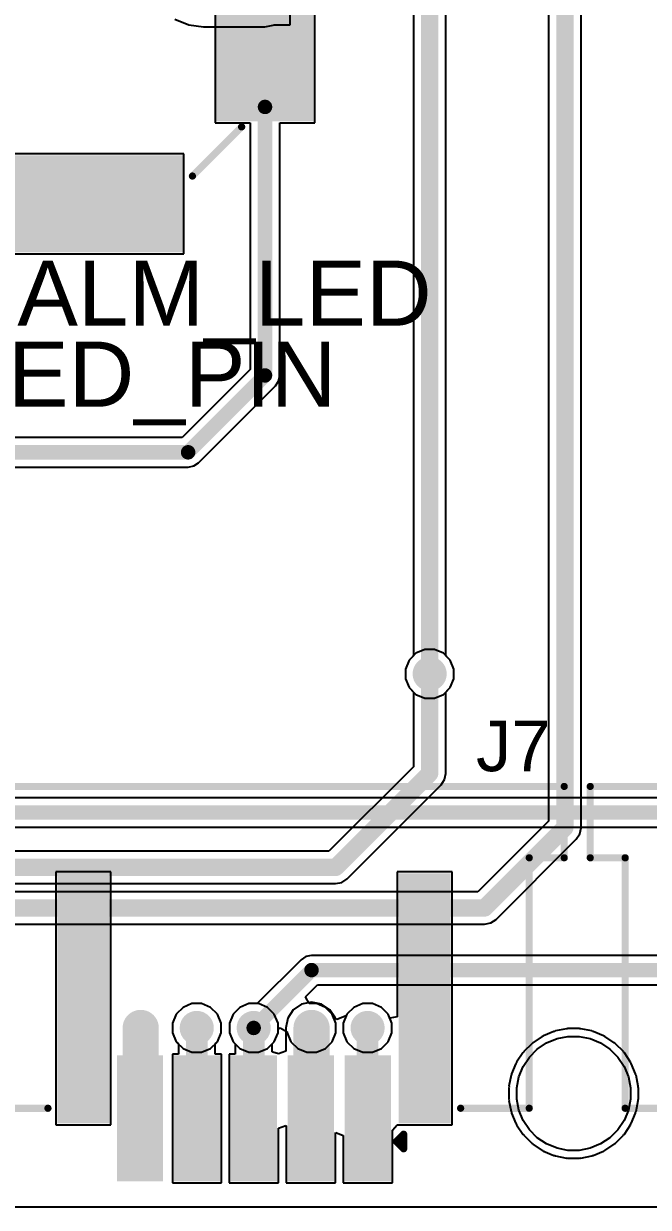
# Model space of a CAD drawing. Header units: millimetres. Extents: x -0.2 to 45, y 0 to 49.7.
# Drawn here: x 23.93 to 34.9, y 0 to 20.79 of the extents above; entities that cross this region are included whole.
import ezdxf

# ---------------------------------------------------------------- set-up
doc = ezdxf.new("R2010")
doc.units = ezdxf.units.MM
for name, color, linetype in [('BottomLayer', 5, 'Continuous'), ('MultiLayer', 9, 'Continuous'), ('TopLayer', 1, 'Continuous'), ('TopOverlay', 2, 'Continuous'), ('TopPaste', 8, 'Continuous'), ('TopSolder', 216, 'Continuous'), ('ViaHoleLayer', 16, 'Continuous')]:
    doc.layers.add(name, color=color, linetype=linetype)
doc.styles.add('Arial', font='', dxfattribs={"height": 0.2})
doc.styles.get('Arial').set_extended_font_data('Arial')

# ---------------------------------------------------------------- blocks, each defined once
blk = doc.blocks.new('SFW5R_1STE1LF_23')
at = {"layer": 'TopLayer'}
for points in [[(-2.305, 2.057), (-1.695, 2.057), (-1.695, 0.051), (-2.305, 0.051)], [(-1.305, 2.057), (-0.695, 2.057), (-0.695, 0.051), (-1.305, 0.051)], [(-0.305, 2.057), (0.305, 2.057), (0.305, 0.051), (-0.305, 0.051)], [(0.695, 2.057), (1.305, 2.057), (1.305, 0.051), (0.695, 0.051)], [(1.695, 2.057), (2.305, 2.057), (2.305, 0.051), (1.695, 0.051)], [(-2.642, -3.15), (-3.353, -3.15), (-3.353, 1.041), (-2.642, 1.041)], [(3.353, -3.15), (2.642, -3.15), (2.642, 1.041), (3.353, 1.041)]]:
    blk.add_hatch(color=1, dxfattribs=at).paths.add_polyline_path(points)
at = {"layer": 'TopPaste'}
for points in [[(-2.305, 2.057), (-1.695, 2.057), (-1.695, 0.051), (-2.305, 0.051)], [(-1.305, 2.057), (-0.695, 2.057), (-0.695, 0.051), (-1.305, 0.051)], [(-0.305, 2.057), (0.305, 2.057), (0.305, 0.051), (-0.305, 0.051)], [(0.695, 2.057), (1.305, 2.057), (1.305, 0.051), (0.695, 0.051)], [(1.695, 2.057), (2.305, 2.057), (2.305, 0.051), (1.695, 0.051)], [(-2.642, -3.15), (-3.353, -3.15), (-3.353, 1.041), (-2.642, 1.041)], [(3.353, -3.15), (2.642, -3.15), (2.642, 1.041), (3.353, 1.041)]]:
    blk.add_hatch(color=8, dxfattribs=at).paths.add_polyline_path(points)
at = {"layer": 'TopSolder'}
for points in [[(-2.406, 2.159), (-1.594, 2.159), (-1.594, -0.051), (-2.406, -0.051)], [(-1.406, 2.159), (-0.594, 2.159), (-0.594, -0.051), (-1.406, -0.051)], [(-0.406, 2.159), (0.406, 2.159), (0.406, -0.051), (-0.406, -0.051)], [(0.594, 2.159), (1.406, 2.159), (1.406, -0.051), (0.594, -0.051)], [(1.594, 2.159), (2.406, 2.159), (2.406, -0.051), (1.594, -0.051)], [(-2.54, -3.251), (-3.454, -3.251), (-3.454, 1.143), (-2.54, 1.143)], [(3.454, -3.251), (2.54, -3.251), (2.54, 1.143), (3.454, 1.143)]]:
    blk.add_hatch(color=216, dxfattribs=at).paths.add_polyline_path(points)
at = {"layer": 'TopOverlay', "const_width": 0.127}
for points in [[(-2.629, 1.587), (-2.629, 1.333)], [(-2.502, 1.46), (-2.629, 1.587)], [(-2.502, 1.46), (-2.629, 1.333)], [(-4.834, 0.876), (-4.834, -3.522)], [(-3.629, 0.876), (-4.834, 0.876)], [(4.822, 0.876), (3.617, 0.876)], [(-5.448, -3.522), (-5.448, -4.775)], [(-4.834, -3.522), (-5.448, -3.522)], [(5.436, -4.775), (-5.448, -4.775)]]:
    blk.add_lwpolyline(points, dxfattribs=at)
at = {"layer": 'TopOverlay', "const_width": 0.0635}
for points in [[(-2.661, 1.587, 1), (-2.597, 1.587, 1)], [(-2.661, 1.587, 1), (-2.597, 1.587, 1)], [(-2.534, 1.46, 1), (-2.47, 1.46, 1)], [(-2.534, 1.46, 1), (-2.47, 1.46, 1)], [(-2.661, 1.333, 1), (-2.597, 1.333, 1)], [(-2.661, 1.333, 1), (-2.597, 1.333, 1)], [(-4.866, 0.876, 1), (-4.803, 0.876, 1)], [(-4.866, 0.876, 1), (-4.803, 0.876, 1)], [(-3.661, 0.876, 1), (-3.598, 0.876, 1)], [(3.585, 0.876, 1), (3.648, 0.876, 1)], [(-5.48, -3.522, 1), (-5.417, -3.522, 1)], [(-5.48, -3.522, 1), (-5.417, -3.522, 1)], [(-4.866, -3.522, 1), (-4.803, -3.522, 1)], [(-4.866, -3.522, 1), (-4.803, -3.522, 1)], [(-5.48, -4.775, 1), (-5.417, -4.775, 1)], [(-5.48, -4.775, 1), (-5.417, -4.775, 1)]]:
    blk.add_lwpolyline(points, format="xyb", close=True, dxfattribs=at)
blk = doc.blocks.new('SFW5R_1STE1LF_24')
at = {"layer": 'TopOverlay', "const_width": 0.127}
for points in [[(4.822, 0.876), (3.617, 0.876)], [(4.822, 0.876), (4.822, -3.522)], [(5.436, -3.522), (4.822, -3.522)], [(5.436, -3.522), (5.436, -4.775)], [(5.436, -4.775), (-5.448, -4.775)]]:
    blk.add_lwpolyline(points, dxfattribs=at)
at = {"layer": 'TopOverlay', "const_width": 0.0635}
for points in [[(4.79, 0.876, 1), (4.854, 0.876, 1)], [(4.79, 0.876, 1), (4.854, 0.876, 1)], [(4.79, -3.522, 1), (4.854, -3.522, 1)], [(4.79, -3.522, 1), (4.854, -3.522, 1)], [(5.404, -3.522, 1), (5.467, -3.522, 1)], [(5.404, -3.522, 1), (5.467, -3.522, 1)], [(5.404, -4.775, 1), (5.467, -4.775, 1)], [(5.404, -4.775, 1), (5.467, -4.775, 1)]]:
    blk.add_lwpolyline(points, format="xyb", close=True, dxfattribs=at)
blk = doc.blocks.new('TQFP_100_14_14__51')
at = {"layer": 'TopLayer'}
for points in [[(4.65, 8.45), (4.65, 6.95), (4.35, 6.95), (4.35, 8.45)], [(5.15, 8.45), (5.15, 6.95), (4.85, 6.95), (4.85, 8.45)], [(5.65, 8.45), (5.65, 6.95), (5.35, 6.95), (5.35, 8.45)], [(6.15, 8.45), (6.15, 6.95), (5.85, 6.95), (5.85, 8.45)], [(6.95, 6.15), (8.45, 6.15), (8.45, 5.85), (6.95, 5.85)], [(6.95, 5.65), (8.45, 5.65), (8.45, 5.35), (6.95, 5.35)], [(6.95, 5.15), (8.45, 5.15), (8.45, 4.85), (6.95, 4.85)], [(6.95, 4.65), (8.45, 4.65), (8.45, 4.35), (6.95, 4.35)], [(6.95, 4.15), (8.45, 4.15), (8.45, 3.85), (6.95, 3.85)], [(6.95, 3.65), (8.45, 3.65), (8.45, 3.35), (6.95, 3.35)]]:
    blk.add_hatch(color=1, dxfattribs=at).paths.add_polyline_path(points)
at = {"layer": 'TopPaste'}
for points in [[(4.65, 8.45), (4.65, 6.95), (4.35, 6.95), (4.35, 8.45)], [(5.15, 8.45), (5.15, 6.95), (4.85, 6.95), (4.85, 8.45)], [(5.65, 8.45), (5.65, 6.95), (5.35, 6.95), (5.35, 8.45)], [(6.15, 8.45), (6.15, 6.95), (5.85, 6.95), (5.85, 8.45)], [(6.95, 6.15), (8.45, 6.15), (8.45, 5.85), (6.95, 5.85)], [(6.95, 5.65), (8.45, 5.65), (8.45, 5.35), (6.95, 5.35)], [(6.95, 5.15), (8.45, 5.15), (8.45, 4.85), (6.95, 4.85)], [(6.95, 4.65), (8.45, 4.65), (8.45, 4.35), (6.95, 4.35)], [(6.95, 4.15), (8.45, 4.15), (8.45, 3.85), (6.95, 3.85)], [(6.95, 3.65), (8.45, 3.65), (8.45, 3.35), (6.95, 3.35)]]:
    blk.add_hatch(color=8, dxfattribs=at).paths.add_polyline_path(points)
at = {"layer": 'TopSolder'}
for points in [[(4.752, 8.552), (4.752, 6.848), (4.248, 6.848), (4.248, 8.552)], [(5.252, 8.552), (5.252, 6.848), (4.748, 6.848), (4.748, 8.552)], [(5.752, 8.552), (5.752, 6.848), (5.248, 6.848), (5.248, 8.552)], [(6.252, 8.552), (6.252, 6.848), (5.748, 6.848), (5.748, 8.552)], [(6.848, 6.252), (8.552, 6.252), (8.552, 5.748), (6.848, 5.748)], [(6.848, 5.752), (8.552, 5.752), (8.552, 5.248), (6.848, 5.248)], [(6.848, 5.252), (8.552, 5.252), (8.552, 4.748), (6.848, 4.748)], [(6.848, 4.752), (8.552, 4.752), (8.552, 4.248), (6.848, 4.248)], [(6.848, 4.252), (8.552, 4.252), (8.552, 3.748), (6.848, 3.748)], [(6.848, 3.752), (8.552, 3.752), (8.552, 3.248), (6.848, 3.248)]]:
    blk.add_hatch(color=216, dxfattribs=at).paths.add_polyline_path(points)
at = {"layer": 'TopOverlay', "const_width": 0.127}
blk.add_lwpolyline([(7.214, 6.426), (6.35, 7.29)], dxfattribs=at)
at = {"layer": 'TopOverlay', "const_width": 0.0635}
for points in [[(6.318, 7.29, 1), (6.382, 7.29, 1)], [(7.182, 6.426, 1), (7.245, 6.426, 1)]]:
    blk.add_lwpolyline(points, format="xyb", close=True, dxfattribs=at)

msp = doc.modelspace()

# ---------------------------------------------------------------- hatches: boundary and pattern name
at = {"layer": 'BottomLayer'}
h = msp.add_hatch(color=5, dxfattribs=at)
edge = h.paths.add_edge_path()
edge.add_arc((31.064, 9.368), 0.3, 0, 360)
h = msp.add_hatch(color=5, dxfattribs=at)
edge = h.paths.add_edge_path()
edge.add_arc((25.99, 3.15), 0.3, 0, 360)
h = msp.add_hatch(color=5, dxfattribs=at)
edge = h.paths.add_edge_path()
edge.add_arc((26.974, 3.15), 0.3, 0, 360)
h = msp.add_hatch(color=5, dxfattribs=at)
edge = h.paths.add_edge_path()
edge.add_arc((27.974, 3.15), 0.3, 0, 360)
h = msp.add_hatch(color=5, dxfattribs=at)
edge = h.paths.add_edge_path()
edge.add_arc((28.99, 3.15), 0.3, 0, 360)
h = msp.add_hatch(color=5, dxfattribs=at)
edge = h.paths.add_edge_path()
edge.add_arc((29.974, 3.15), 0.3, 0, 360)
at = {"layer": 'TopLayer'}
h = msp.add_hatch(color=1, dxfattribs=at)
edge = h.paths.add_edge_path()
edge.add_arc((31.064, 9.368), 0.3, 0, 360)
h = msp.add_hatch(color=1, dxfattribs=at)
edge = h.paths.add_edge_path()
edge.add_arc((25.99, 3.15), 0.3, 0, 360)
h = msp.add_hatch(color=1, dxfattribs=at)
edge = h.paths.add_edge_path()
edge.add_arc((26.974, 3.15), 0.3, 0, 360)
h = msp.add_hatch(color=1, dxfattribs=at)
edge = h.paths.add_edge_path()
edge.add_arc((27.974, 3.15), 0.3, 0, 360)
h = msp.add_hatch(color=1, dxfattribs=at)
edge = h.paths.add_edge_path()
edge.add_arc((28.99, 3.15), 0.3, 0, 360)
h = msp.add_hatch(color=1, dxfattribs=at)
edge = h.paths.add_edge_path()
edge.add_arc((29.974, 3.15), 0.3, 0, 360)
at = {"layer": 'ViaHoleLayer'}
h = msp.add_hatch(color=16, dxfattribs=at)
edge = h.paths.add_edge_path()
edge.add_arc((31.064, 9.368), 0.15, 0, 360)
h = msp.add_hatch(color=16, dxfattribs=at)
edge = h.paths.add_edge_path()
edge.add_arc((25.99, 3.15), 0.15, 0, 360)
h = msp.add_hatch(color=16, dxfattribs=at)
edge = h.paths.add_edge_path()
edge.add_arc((26.974, 3.15), 0.15, 0, 360)
h = msp.add_hatch(color=16, dxfattribs=at)
edge = h.paths.add_edge_path()
edge.add_arc((27.974, 3.15), 0.15, 0, 360)
h = msp.add_hatch(color=16, dxfattribs=at)
edge = h.paths.add_edge_path()
edge.add_arc((28.99, 3.15), 0.15, 0, 360)
h = msp.add_hatch(color=16, dxfattribs=at)
edge = h.paths.add_edge_path()
edge.add_arc((29.974, 3.15), 0.15, 0, 360)

# ---------------------------------------------------------------- linework, layer by layer
at = {"layer": 'BottomLayer'}
for p, q in [((33.153, 25.164), (33.153, 6.784)), ((33.723, 6.666), (33.723, 25.164)), ((28.613, 20.765), (28.613, 21.476)), ((26.59, 20.865), (26.833, 20.765)), ((26.833, 20.765), (27.093, 20.73)), ((27.093, 20.73), (27.093, 20.732)), ((27.093, 20.732), (28.169, 20.732)), ((28.169, 20.732), (28.317, 20.761)), ((28.317, 20.761), (28.322, 20.765)), ((28.322, 20.765), (28.613, 20.765)), ((30.979, 9.795), (30.822, 9.73)), ((31.149, 9.795), (30.979, 9.795)), ((31.306, 9.73), (31.149, 9.795)), ((30.702, 9.61), (30.637, 9.453)), ((30.822, 9.73), (30.702, 9.61)), ((31.426, 9.61), (31.306, 9.73)), ((31.491, 9.453), (31.426, 9.61)), ((30.637, 9.453), (30.637, 9.283)), ((31.491, 9.283), (31.491, 9.453)), ((30.637, 9.283), (30.702, 9.126)), ((31.426, 9.126), (31.491, 9.283)), ((30.702, 9.126), (30.779, 9.049)), ((30.779, 9.049), (30.779, 7.738)), ((31.349, 9.049), (31.426, 9.126)), ((31.349, 7.62), (31.349, 9.049)), ((30.779, 7.738), (29.295, 6.254)), ((31.266, 7.419), (31.327, 7.511)), ((31.327, 7.511), (31.349, 7.62)), ((29.615, 5.768), (31.266, 7.419)), ((31.266, 7.419), (31.266, 7.419)), ((33.153, 6.784), (31.911, 5.543)), ((33.701, 6.557), (33.723, 6.666)), ((33.723, 6.666), (33.723, 6.666)), ((32.231, 5.056), (33.639, 6.465)), ((33.639, 6.465), (33.701, 6.557)), ((29.295, 6.254), (17.653, 6.254)), ((17.771, 5.684), (29.413, 5.684)), ((29.413, 5.684), (29.522, 5.706)), ((29.413, 5.684), (29.413, 5.684)), ((29.522, 5.706), (29.615, 5.768)), ((31.911, 5.543), (23.038, 5.543)), ((32.029, 4.973), (32.138, 4.995)), ((32.138, 4.995), (32.231, 5.056)), ((23.156, 4.973), (32.029, 4.973)), ((32.029, 4.973), (32.029, 4.973)), ((28.891, 4.405), (28.807, 4.349)), ((28.99, 4.425), (28.891, 4.405)), ((36.565, 4.425), (28.99, 4.425)), ((28.807, 4.349), (28.035, 3.577)), ((28.886, 3.696), (29.097, 3.907)), ((29.097, 3.907), (36.672, 3.907)), ((26.889, 3.577), (26.733, 3.512)), ((27.059, 3.577), (26.889, 3.577)), ((27.216, 3.512), (27.059, 3.577)), ((27.889, 3.577), (27.732, 3.512)), ((28.035, 3.577), (27.889, 3.577)), ((28.947, 3.577), (28.886, 3.696)), ((29.075, 3.577), (28.947, 3.577)), ((29.232, 3.512), (29.075, 3.577)), ((29.889, 3.577), (29.732, 3.512)), ((30.059, 3.577), (29.889, 3.577)), ((30.216, 3.512), (30.059, 3.577)), ((26.612, 3.391), (26.547, 3.235)), ((26.733, 3.512), (26.612, 3.391)), ((27.336, 3.391), (27.216, 3.512)), ((27.401, 3.235), (27.336, 3.391)), ((27.612, 3.391), (27.547, 3.235)), ((27.732, 3.512), (27.612, 3.391)), ((29.352, 3.391), (29.232, 3.512)), ((29.417, 3.235), (29.352, 3.391)), ((29.612, 3.391), (29.547, 3.235)), ((29.732, 3.512), (29.612, 3.391)), ((30.336, 3.391), (30.216, 3.512)), ((30.401, 3.235), (30.336, 3.391)), ((26.547, 3.235), (26.547, 3.065)), ((27.401, 3.065), (27.401, 3.235)), ((27.547, 3.235), (27.547, 3.065)), ((28.401, 3.132), (28.436, 3.154)), ((28.401, 3.065), (28.401, 3.132)), ((28.436, 3.154), (28.563, 3.083)), ((29.417, 3.065), (29.417, 3.235)), ((29.547, 3.235), (29.547, 3.065)), ((30.401, 3.065), (30.401, 3.235)), ((33.466, 3.135), (33.273, 3.097)), ((33.48, 3.132), (33.466, 3.135)), ((33.493, 3.138), (33.48, 3.132)), ((33.69, 3.138), (33.493, 3.138)), ((33.703, 3.132), (33.69, 3.138)), ((33.717, 3.135), (33.703, 3.132)), ((33.91, 3.097), (33.717, 3.135)), ((26.547, 3.065), (26.612, 2.908)), ((27.336, 2.908), (27.401, 3.065)), ((27.547, 3.065), (27.612, 2.908)), ((28.336, 2.908), (28.401, 3.065)), ((28.563, 3.083), (28.563, 3.065)), ((28.563, 3.065), (28.628, 2.908)), ((29.352, 2.908), (29.417, 3.065)), ((29.547, 3.065), (29.612, 2.908)), ((30.336, 2.908), (30.401, 3.065)), ((33.041, 3.001), (32.878, 2.891)), ((33.055, 3.003), (33.041, 3.001)), ((33.065, 3.013), (33.055, 3.003)), ((33.247, 3.089), (33.065, 3.013)), ((33.261, 3.089), (33.247, 3.089)), ((33.273, 3.097), (33.261, 3.089)), ((33.922, 3.089), (33.91, 3.097)), ((33.936, 3.089), (33.922, 3.089)), ((34.118, 3.013), (33.936, 3.089)), ((34.128, 3.003), (34.118, 3.013)), ((34.142, 3.001), (34.128, 3.003)), ((34.305, 2.891), (34.142, 3.001)), ((26.612, 2.908), (26.733, 2.788)), ((26.733, 2.788), (26.889, 2.723)), ((26.889, 2.723), (27.059, 2.723)), ((27.059, 2.723), (27.216, 2.788)), ((27.216, 2.788), (27.336, 2.908)), ((27.612, 2.908), (27.732, 2.788)), ((27.732, 2.788), (27.889, 2.723)), ((27.889, 2.723), (28.059, 2.723)), ((28.059, 2.723), (28.216, 2.788)), ((28.216, 2.788), (28.336, 2.908)), ((28.628, 2.908), (28.748, 2.788)), ((28.748, 2.788), (28.905, 2.723)), ((28.905, 2.723), (29.075, 2.723)), ((29.075, 2.723), (29.232, 2.788)), ((29.232, 2.788), (29.352, 2.908)), ((29.612, 2.908), (29.732, 2.788)), ((29.732, 2.788), (29.889, 2.723)), ((29.889, 2.723), (30.059, 2.723)), ((30.059, 2.723), (30.216, 2.788)), ((30.216, 2.788), (30.336, 2.908)), ((32.7, 2.714), (32.591, 2.55)), ((32.712, 2.722), (32.7, 2.714)), ((32.718, 2.735), (32.712, 2.722)), ((32.857, 2.874), (32.718, 2.735)), ((32.87, 2.88), (32.857, 2.874)), ((32.878, 2.891), (32.87, 2.88)), ((34.313, 2.88), (34.305, 2.891)), ((34.326, 2.874), (34.313, 2.88)), ((34.465, 2.735), (34.326, 2.874)), ((34.471, 2.722), (34.465, 2.735)), ((34.483, 2.714), (34.471, 2.722)), ((34.592, 2.55), (34.483, 2.714)), ((32.578, 2.527), (32.503, 2.345)), ((32.588, 2.536), (32.578, 2.527)), ((32.591, 2.55), (32.588, 2.536)), ((34.595, 2.536), (34.592, 2.55)), ((34.605, 2.527), (34.595, 2.536)), ((34.68, 2.345), (34.605, 2.527)), ((32.495, 2.319), (32.457, 2.126)), ((32.503, 2.33), (32.495, 2.319)), ((32.503, 2.345), (32.503, 2.33)), ((34.68, 2.33), (34.68, 2.345)), ((34.688, 2.319), (34.68, 2.33)), ((34.726, 2.126), (34.688, 2.319)), ((32.459, 2.112), (32.454, 2.099)), ((32.454, 2.099), (32.454, 1.902)), ((32.457, 2.126), (32.459, 2.112)), ((34.724, 2.112), (34.726, 2.126)), ((34.729, 2.099), (34.724, 2.112)), ((34.729, 1.902), (34.729, 2.099)), ((32.454, 1.902), (32.459, 1.889)), ((32.459, 1.889), (32.457, 1.875)), ((32.457, 1.875), (32.495, 1.682)), ((34.688, 1.682), (34.726, 1.875)), ((34.724, 1.889), (34.729, 1.902)), ((34.726, 1.875), (34.724, 1.889)), ((32.495, 1.682), (32.503, 1.67)), ((32.503, 1.67), (32.503, 1.656)), ((34.68, 1.67), (34.688, 1.682)), ((34.68, 1.656), (34.68, 1.67)), ((32.503, 1.656), (32.578, 1.474)), ((32.578, 1.474), (32.588, 1.464)), ((32.588, 1.464), (32.591, 1.45)), ((34.592, 1.45), (34.595, 1.464)), ((34.595, 1.464), (34.605, 1.474)), ((34.605, 1.474), (34.68, 1.656)), ((32.591, 1.45), (32.7, 1.286)), ((32.7, 1.286), (32.712, 1.279)), ((32.712, 1.279), (32.718, 1.266)), ((32.718, 1.266), (32.857, 1.126)), ((34.326, 1.126), (34.465, 1.266)), ((34.465, 1.266), (34.471, 1.279)), ((34.471, 1.279), (34.483, 1.286)), ((34.483, 1.286), (34.592, 1.45)), ((32.857, 1.126), (32.87, 1.121)), ((32.87, 1.121), (32.878, 1.109)), ((32.878, 1.109), (33.041, 1)), ((34.142, 1), (34.305, 1.109)), ((34.305, 1.109), (34.313, 1.121)), ((34.313, 1.121), (34.326, 1.126)), ((33.041, 1), (33.055, 0.997)), ((33.055, 0.997), (33.065, 0.987)), ((33.065, 0.987), (33.247, 0.912)), ((33.247, 0.912), (33.261, 0.912)), ((33.261, 0.912), (33.273, 0.904)), ((33.273, 0.904), (33.466, 0.865)), ((33.466, 0.865), (33.48, 0.868)), ((33.48, 0.868), (33.493, 0.863)), ((33.493, 0.863), (33.69, 0.863)), ((33.69, 0.863), (33.703, 0.868)), ((33.703, 0.868), (33.717, 0.865)), ((33.717, 0.865), (33.91, 0.904)), ((33.91, 0.904), (33.922, 0.912)), ((33.922, 0.912), (33.936, 0.912)), ((33.936, 0.912), (34.118, 0.987)), ((34.118, 0.987), (34.128, 0.997)), ((34.128, 0.997), (34.142, 1)), ((44.913, 0), (-0.025, 0))]:
    msp.add_line(p, q, dxfattribs=at)
for points, const_width in [([(33.438, 6.666), (33.438, 25.483)], 0.305), ([(31.064, 7.62), (31.064, 9.368)], 0.305), ([(29.413, 5.969), (31.064, 7.62)], 0.305), ([(32.029, 5.258), (33.438, 6.666)], 0.305), ([(17.653, 5.969), (29.413, 5.969)], 0.305), ([(23.038, 5.258), (32.029, 5.258)], 0.305), ([(27.974, 3.15), (28.99, 4.166)], 0.254), ([(28.99, 4.166), (36.672, 4.166)], 0.254)]:
    msp.add_lwpolyline(points, dxfattribs=dict(at, const_width=const_width))
for points, const_width in [([(30.988, 9.368, 1), (31.14, 9.368, 1)], 0.152), ([(30.988, 7.62, 1), (31.14, 7.62, 1)], 0.152), ([(30.988, 7.62, 1), (31.14, 7.62, 1)], 0.152), ([(33.362, 6.666, 1), (33.514, 6.666, 1)], 0.152), ([(33.362, 6.666, 1), (33.514, 6.666, 1)], 0.152), ([(29.337, 5.969, 1), (29.489, 5.969, 1)], 0.152), ([(29.337, 5.969, 1), (29.489, 5.969, 1)], 0.152), ([(31.953, 5.258, 1), (32.106, 5.258, 1)], 0.152), ([(31.953, 5.258, 1), (32.106, 5.258, 1)], 0.152), ([(28.926, 4.166, 1), (29.053, 4.166, 1)], 0.127), ([(28.926, 4.166, 1), (29.053, 4.166, 1)], 0.127), ([(27.91, 3.15, 1), (28.037, 3.15, 1)], 0.127)]:
    msp.add_lwpolyline(points, format="xyb", close=True, dxfattribs=dict(at, const_width=const_width))
at = {"layer": 'MultiLayer'}
for p, q in [((33.118, 2.886), (33.3, 2.962)), ((33.3, 2.962), (33.493, 3)), ((33.493, 3), (33.592, 3)), ((33.592, 3), (33.69, 3)), ((33.69, 3), (33.883, 2.962)), ((33.883, 2.962), (34.065, 2.886)), ((32.815, 2.638), (32.954, 2.777)), ((32.954, 2.777), (33.118, 2.886)), ((34.065, 2.886), (34.229, 2.777)), ((34.229, 2.777), (34.368, 2.638)), ((32.705, 2.474), (32.815, 2.638)), ((34.368, 2.638), (34.478, 2.474)), ((32.592, 2.099), (32.63, 2.292)), ((32.63, 2.292), (32.705, 2.474)), ((34.478, 2.474), (34.553, 2.292)), ((34.553, 2.292), (34.592, 2.099)), ((32.592, 2), (32.592, 2.099)), ((34.592, 2.099), (34.592, 2)), ((32.592, 1.902), (32.592, 2)), ((32.63, 1.709), (32.592, 1.902)), ((34.592, 1.902), (34.553, 1.709)), ((34.592, 2), (34.592, 1.902)), ((32.705, 1.527), (32.63, 1.709)), ((34.553, 1.709), (34.478, 1.527)), ((32.815, 1.363), (32.705, 1.527)), ((34.478, 1.527), (34.368, 1.363)), ((32.954, 1.223), (32.815, 1.363)), ((34.368, 1.363), (34.229, 1.223)), ((33.118, 1.114), (32.954, 1.223)), ((33.3, 1.039), (33.118, 1.114)), ((34.065, 1.114), (33.883, 1.039)), ((34.229, 1.223), (34.065, 1.114)), ((33.493, 1), (33.3, 1.039)), ((33.592, 1), (33.493, 1)), ((33.592, 1), (33.592, 1)), ((33.69, 1), (33.592, 1)), ((33.883, 1.039), (33.69, 1))]:
    msp.add_line(p, q, dxfattribs=at)
at = {"layer": 'TopLayer'}
for p, q in [((30.779, 26.901), (30.779, 9.687)), ((31.349, 9.687), (31.349, 26.901)), ((29.049, 20.547), (29.049, 21.601)), ((27.295, 21.045), (27.295, 20.047)), ((29.049, 19.547), (29.049, 20.547)), ((27.295, 20.047), (27.295, 19.047)), ((29.049, 19.047), (29.049, 19.547)), ((27.295, 19.047), (27.913, 19.047)), ((27.913, 19.047), (27.913, 14.716)), ((28.431, 14.609), (28.431, 19.047)), ((28.431, 19.047), (29.049, 19.047)), ((26.749, 18.501), (21.231, 18.501)), ((26.749, 16.747), (26.749, 18.501)), ((20.195, 16.747), (26.749, 16.747)), ((27.913, 14.716), (26.715, 13.518)), ((28.412, 14.51), (28.431, 14.609)), ((27.006, 13.076), (28.356, 14.426)), ((28.356, 14.426), (28.412, 14.51)), ((26.715, 13.518), (20.707, 13.518)), ((20.599, 13), (26.822, 13)), ((26.822, 13), (26.922, 13.02)), ((26.922, 13.02), (27.006, 13.076)), ((30.702, 9.61), (30.637, 9.453)), ((30.779, 9.687), (30.702, 9.61)), ((31.426, 9.61), (31.349, 9.687)), ((31.491, 9.453), (31.426, 9.61)), ((30.637, 9.453), (30.637, 9.283)), ((31.491, 9.283), (31.491, 9.453)), ((30.637, 9.283), (30.702, 9.126)), ((31.426, 9.126), (31.491, 9.283)), ((30.702, 9.126), (30.822, 9.006)), ((30.822, 9.006), (30.979, 8.941)), ((30.979, 8.941), (31.149, 8.941)), ((31.149, 8.941), (31.306, 9.006)), ((31.306, 9.006), (31.426, 9.126)), ((38.294, 7.193), (6.528, 7.193)), ((6.635, 6.675), (44.022, 6.675)), ((25.464, 5.893), (24.498, 5.893)), ((24.498, 5.893), (24.498, 1.448)), ((25.464, 1.448), (25.464, 5.893)), ((31.458, 5.893), (30.493, 5.893)), ((30.493, 5.893), (30.493, 3.345)), ((31.458, 1.448), (31.458, 5.893)), ((26.889, 3.577), (26.733, 3.512)), ((27.059, 3.577), (26.889, 3.577)), ((27.216, 3.512), (27.059, 3.577)), ((27.889, 3.577), (27.732, 3.512)), ((28.059, 3.577), (27.889, 3.577)), ((28.216, 3.512), (28.059, 3.577)), ((28.816, 3.568), (28.669, 3.47)), ((28.99, 3.603), (28.816, 3.568)), ((29.163, 3.568), (28.99, 3.603)), ((29.31, 3.47), (29.163, 3.568)), ((29.889, 3.577), (29.732, 3.512)), ((30.059, 3.577), (29.889, 3.577)), ((30.216, 3.512), (30.059, 3.577)), ((26.612, 3.391), (26.547, 3.235)), ((26.733, 3.512), (26.612, 3.391)), ((27.336, 3.391), (27.216, 3.512)), ((27.401, 3.235), (27.336, 3.391)), ((27.612, 3.391), (27.547, 3.235)), ((27.732, 3.512), (27.612, 3.391)), ((28.336, 3.391), (28.216, 3.512)), ((28.401, 3.235), (28.336, 3.391)), ((28.669, 3.47), (28.571, 3.323)), ((29.409, 3.323), (29.31, 3.47)), ((29.599, 3.36), (29.436, 3.298)), ((29.612, 3.391), (29.599, 3.36)), ((29.732, 3.512), (29.612, 3.391)), ((30.336, 3.391), (30.216, 3.512)), ((30.366, 3.32), (30.336, 3.391)), ((30.493, 3.345), (30.366, 3.32)), ((26.547, 3.235), (26.547, 3.065)), ((27.401, 3.065), (27.401, 3.235)), ((27.547, 3.235), (27.547, 3.065)), ((28.401, 3.065), (28.401, 3.235)), ((28.571, 3.323), (28.537, 3.15)), ((28.537, 3.15), (28.537, 2.743)), ((29.411, 3.309), (29.409, 3.323)), ((29.436, 3.298), (29.411, 3.309)), ((33.466, 3.135), (33.273, 3.097)), ((33.48, 3.132), (33.466, 3.135)), ((33.493, 3.138), (33.48, 3.132)), ((33.69, 3.138), (33.493, 3.138)), ((33.703, 3.132), (33.69, 3.138)), ((33.717, 3.135), (33.703, 3.132)), ((33.91, 3.097), (33.717, 3.135)), ((26.547, 3.065), (26.612, 2.908)), ((27.336, 2.908), (27.401, 3.065)), ((27.547, 3.065), (27.612, 2.908)), ((28.336, 2.908), (28.401, 3.065)), ((33.041, 3.001), (32.878, 2.891)), ((33.055, 3.003), (33.041, 3.001)), ((33.065, 3.013), (33.055, 3.003)), ((33.247, 3.089), (33.065, 3.013)), ((33.261, 3.089), (33.247, 3.089)), ((33.273, 3.097), (33.261, 3.089)), ((33.922, 3.089), (33.91, 3.097)), ((33.936, 3.089), (33.922, 3.089)), ((34.118, 3.013), (33.936, 3.089)), ((34.128, 3.003), (34.118, 3.013)), ((34.142, 3.001), (34.128, 3.003)), ((34.305, 2.891), (34.142, 3.001)), ((26.612, 2.908), (26.651, 2.869)), ((26.651, 2.869), (26.651, 2.692)), ((27.298, 2.869), (27.336, 2.908)), ((27.298, 2.692), (27.298, 2.869)), ((27.612, 2.908), (27.65, 2.869)), ((27.65, 2.869), (27.65, 2.692)), ((28.298, 2.869), (28.336, 2.908)), ((28.298, 2.728), (28.298, 2.869)), ((28.308, 2.725), (28.298, 2.728)), ((28.41, 2.697), (28.308, 2.725)), ((28.537, 2.743), (28.41, 2.697)), ((32.7, 2.714), (32.591, 2.55)), ((32.712, 2.722), (32.7, 2.714)), ((32.718, 2.735), (32.712, 2.722)), ((32.857, 2.874), (32.718, 2.735)), ((32.87, 2.88), (32.857, 2.874)), ((32.878, 2.891), (32.87, 2.88)), ((34.313, 2.88), (34.305, 2.891)), ((34.326, 2.874), (34.313, 2.88)), ((34.465, 2.735), (34.326, 2.874)), ((34.471, 2.722), (34.465, 2.735)), ((34.483, 2.714), (34.471, 2.722)), ((34.592, 2.55), (34.483, 2.714)), ((26.651, 2.692), (26.546, 2.692)), ((26.546, 2.692), (26.546, 0.432)), ((27.41, 2.692), (27.298, 2.692)), ((27.41, 0.432), (27.41, 2.692)), ((27.65, 2.692), (27.546, 2.692)), ((27.546, 2.692), (27.546, 0.432)), ((32.578, 2.527), (32.503, 2.345)), ((32.588, 2.536), (32.578, 2.527)), ((32.591, 2.55), (32.588, 2.536)), ((34.595, 2.536), (34.592, 2.55)), ((34.605, 2.527), (34.595, 2.536)), ((34.68, 2.345), (34.605, 2.527)), ((32.495, 2.319), (32.457, 2.126)), ((32.503, 2.33), (32.495, 2.319)), ((32.503, 2.345), (32.503, 2.33)), ((34.68, 2.33), (34.68, 2.345)), ((34.688, 2.319), (34.68, 2.33)), ((34.726, 2.126), (34.688, 2.319)), ((32.459, 2.112), (32.454, 2.099)), ((32.454, 2.099), (32.454, 1.902)), ((32.457, 2.126), (32.459, 2.112)), ((34.724, 2.112), (34.726, 2.126)), ((34.729, 2.099), (34.724, 2.112)), ((34.729, 1.902), (34.729, 2.099)), ((32.454, 1.902), (32.459, 1.889)), ((32.459, 1.889), (32.457, 1.875)), ((32.457, 1.875), (32.495, 1.682)), ((34.688, 1.682), (34.726, 1.875)), ((34.724, 1.889), (34.729, 1.902)), ((34.726, 1.875), (34.724, 1.889)), ((32.495, 1.682), (32.503, 1.67)), ((32.503, 1.67), (32.503, 1.656)), ((34.68, 1.67), (34.688, 1.682)), ((34.68, 1.656), (34.68, 1.67)), ((32.503, 1.656), (32.578, 1.474)), ((32.578, 1.474), (32.588, 1.464)), ((32.588, 1.464), (32.591, 1.45)), ((34.592, 1.45), (34.595, 1.464)), ((34.595, 1.464), (34.605, 1.474)), ((34.605, 1.474), (34.68, 1.656)), ((24.498, 1.448), (25.464, 1.448)), ((28.41, 1.389), (28.537, 1.436)), ((28.41, 0.432), (28.41, 1.389)), ((28.537, 1.436), (28.546, 1.426)), ((28.546, 1.426), (28.546, 0.432)), ((29.41, 1.303), (29.419, 1.312)), ((29.41, 0.432), (29.41, 1.303)), ((29.419, 1.312), (29.546, 1.261)), ((29.546, 1.261), (29.546, 0.432)), ((30.41, 1.355), (30.493, 1.448)), ((30.41, 0.432), (30.41, 1.355)), ((30.493, 1.448), (30.537, 1.448)), ((30.537, 1.448), (31.458, 1.448)), ((32.591, 1.45), (32.7, 1.286)), ((32.7, 1.286), (32.712, 1.279)), ((32.712, 1.279), (32.718, 1.266)), ((32.718, 1.266), (32.857, 1.126)), ((34.326, 1.126), (34.465, 1.266)), ((34.465, 1.266), (34.471, 1.279)), ((34.471, 1.279), (34.483, 1.286)), ((34.483, 1.286), (34.592, 1.45)), ((32.857, 1.126), (32.87, 1.121)), ((32.87, 1.121), (32.878, 1.109)), ((32.878, 1.109), (33.041, 1)), ((34.142, 1), (34.305, 1.109)), ((34.305, 1.109), (34.313, 1.121)), ((34.313, 1.121), (34.326, 1.126)), ((33.041, 1), (33.055, 0.997)), ((33.055, 0.997), (33.065, 0.987)), ((33.065, 0.987), (33.247, 0.912)), ((33.247, 0.912), (33.261, 0.912)), ((33.261, 0.912), (33.273, 0.904)), ((33.273, 0.904), (33.466, 0.865)), ((33.466, 0.865), (33.48, 0.868)), ((33.48, 0.868), (33.493, 0.863)), ((33.493, 0.863), (33.69, 0.863)), ((33.69, 0.863), (33.703, 0.868)), ((33.703, 0.868), (33.717, 0.865)), ((33.717, 0.865), (33.91, 0.904)), ((33.91, 0.904), (33.922, 0.912)), ((33.922, 0.912), (33.936, 0.912)), ((33.936, 0.912), (34.118, 0.987)), ((34.118, 0.987), (34.128, 0.997)), ((34.128, 0.997), (34.142, 1)), ((26.546, 0.432), (27.41, 0.432)), ((27.546, 0.432), (28.41, 0.432)), ((28.546, 0.432), (29.41, 0.432)), ((29.546, 0.432), (30.41, 0.432)), ((44.913, 0), (-0.025, 0))]:
    msp.add_line(p, q, dxfattribs=at)
for points, const_width in [([(31.064, 9.368), (31.064, 26.901)], 0.305), ([(28.172, 14.609), (28.172, 19.324)], 0.254), ([(26.822, 13.259), (28.172, 14.609)], 0.254), ([(20.599, 13.259), (26.822, 13.259)], 0.254), ([(6.528, 6.934), (44.367, 6.934)], 0.254), ([(25.99, 1.549), (25.99, 3.15)], 0.635), ([(26.974, 1.532), (26.974, 3.15)], 0.381), ([(27.974, 1.532), (27.974, 3.175)], 0.381), ([(28.99, 1.549), (28.99, 3.15)], 0.635), ([(29.974, 1.532), (29.974, 3.175)], 0.381)]:
    msp.add_lwpolyline(points, dxfattribs=dict(at, const_width=const_width))
for points, const_width in [([(28.109, 19.324, 1), (28.236, 19.324, 1)], 0.127), ([(28.109, 14.609, 1), (28.236, 14.609, 1)], 0.127), ([(28.109, 14.609, 1), (28.236, 14.609, 1)], 0.127), ([(26.759, 13.259, 1), (26.886, 13.259, 1)], 0.127), ([(26.759, 13.259, 1), (26.886, 13.259, 1)], 0.127), ([(30.988, 9.368, 1), (31.14, 9.368, 1)], 0.152), ([(25.831, 3.15, 1), (26.149, 3.15, 1)], 0.318), ([(26.879, 3.15, 1), (27.07, 3.15, 1)], 0.191), ([(27.879, 3.175, 1), (28.069, 3.175, 1)], 0.191), ([(28.831, 3.15, 1), (29.149, 3.15, 1)], 0.318), ([(29.879, 3.175, 1), (30.069, 3.175, 1)], 0.191), ([(25.831, 1.549, 1), (26.149, 1.549, 1)], 0.318), ([(26.879, 1.532, 1), (27.07, 1.532, 1)], 0.191), ([(27.879, 1.532, 1), (28.069, 1.532, 1)], 0.191), ([(28.831, 1.549, 1), (29.149, 1.549, 1)], 0.318), ([(29.879, 1.532, 1), (30.069, 1.532, 1)], 0.191)]:
    msp.add_lwpolyline(points, format="xyb", close=True, dxfattribs=dict(at, const_width=const_width))

# ---------------------------------------------------------------- block references
for name, p, rotation in [('TQFP_100_14_14__51', (20.472, 25.324), 270), ('SFW5R_1STE1LF_23', (27.978, 2.616), 180), ('SFW5R_1STE1LF_24', (39.319, 2.616), 180)]:
    msp.add_blockref(name, p, dxfattribs=dict(rotation=rotation))

# ---------------------------------------------------------------- texts
at = {"layer": 'TopOverlay', "style": 'Arial'}
for s, p in [('PALM_LED', (22.758, 15.483)), ('LED_PIN', (22.771, 14.06))]:
    msp.add_text(s, height=1.143, rotation=360, dxfattribs=at).set_placement(p)
msp.add_text('J7', height=0.889, dxfattribs=at).set_placement((31.877, 7.658))

doc.saveas('drawing.dxf')
